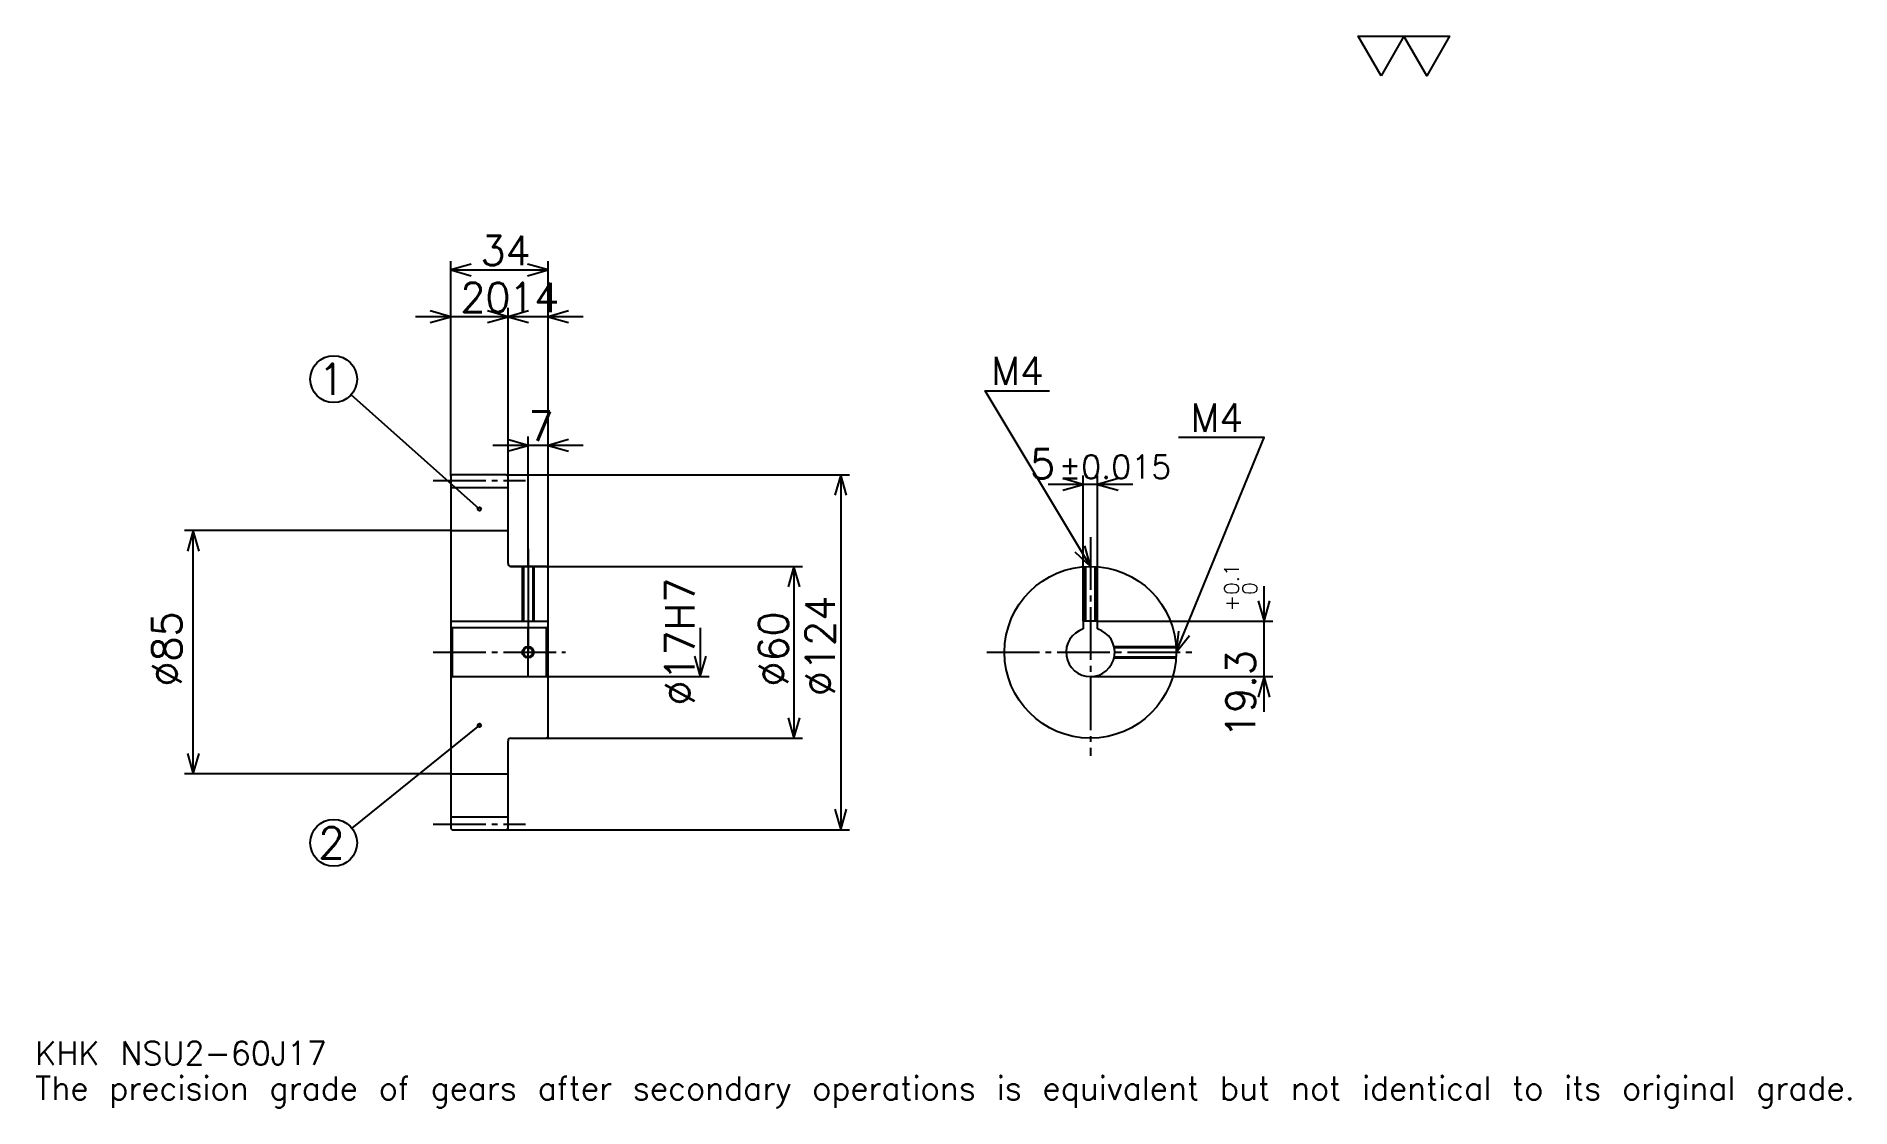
# Model space of a CAD drawing. Extents: x 21 to 654, y 7 to 382.
import ezdxf

# ---------------------------------------------------------------- set-up
doc = ezdxf.new("R2010")
doc.units = 0
doc.linetypes.add('DASHDOT', pattern=[24.521738, 18.391304, -2.043478, 2.043478, -2.043478])
doc.layers.get('0').update_dxf_attribs({"linetype": 'CONTINUOUS'})
doc.layers.add('DASHDOT', color=6, linetype='DASHDOT')
doc.styles.add('KANJI', font='TXT', dxfattribs={"bigfont": 'BIGFONT'})

msp = doc.modelspace()

# ---------------------------------------------------------------- linework, layer by layer
at = {"color": 5}
for p, q in [((165.521729, 228.543488), (165.521729, 303.130432)), ((165.521729, 300.065216), (199.521729, 300.065216)), ((199.521729, 228.543488), (199.521729, 303.130432)), ((185.521729, 228.543488), (185.521729, 286.782623)), ((197.782593, 283.717407), (153.260864, 283.717407)), ((211.782593, 283.717407), (173.260864, 283.717407)), ((175.521729, 216.543488), (130.75235, 256.472412)), ((192.521729, 228.543488), (192.521729, 241.826096)), ((211.782593, 238.76088), (180.260864, 238.76088)), ((165.521729, 228.043488), (165.521729, 228.543488)), ((185.021729, 228.543488), (199.521729, 228.543488)), ((185.521729, 228.043488), (185.521729, 228.543488)), ((192.521729, 196.543488), (192.521729, 228.543488)), ((192.521729, 196.543488), (192.521729, 228.543488)), ((199.521729, 228.543488), (304.760864, 228.543488)), ((199.521729, 196.043488), (199.521729, 228.543488)), ((301.695648, 228.543488), (301.695648, 104.543488)), ((386.413025, 177.343491), (386.413025, 228.217407)), ((391.413025, 177.343491), (391.413025, 228.217407)), ((403.673889, 225.152191), (374.152161, 225.152191)), ((165.521729, 209.043488), (72.543472, 209.043488)), ((75.608688, 124.043488), (75.608688, 209.043488)), ((186.521729, 196.543488), (199.521729, 196.543488)), ((199.521729, 196.543488), (288.413025, 196.543488)), ((285.347809, 196.543488), (285.347809, 136.543488)), ((449.565216, 145.782623), (449.565216, 189.604355)), ((252.652161, 175.043488), (252.652161, 158.043488)), ((391.413025, 177.343491), (452.630432, 177.343491)), ((199.521729, 158.043488), (255.717377, 158.043488)), ((388.913025, 158.043488), (452.630432, 158.043488)), ((175.521729, 141.043488), (131.012054, 105.108582)), ((186.521729, 136.543488), (199.521729, 136.543488)), ((199.521729, 136.543488), (288.413025, 136.543488)), ((165.521729, 124.043488), (72.543472, 124.043488)), ((185.021729, 104.543488), (199.521729, 104.543488)), ((199.521729, 104.543488), (304.760864, 104.543488))]:
    msp.add_line(p, q, dxfattribs=at)
at = {"color": 4}
for p, q in [((165.521729, 224.043488), (185.521729, 224.043488)), ((165.521729, 209.043488), (185.521729, 209.043488)), ((165.521729, 177.343491), (199.521729, 177.343491)), ((166.021729, 175.043488), (166.021729, 158.043488)), ((199.021729, 175.043488), (199.521729, 175.543488)), ((199.021729, 158.043488), (199.521729, 157.543488)), ((165.521729, 124.043488), (185.521729, 124.043488)), ((165.521729, 109.043488), (185.521729, 109.043488))]:
    msp.add_line(p, q, dxfattribs=at)
at = {"color": 7}
msp.add_lwpolyline([(490.434784, 367.82608), (482.46521, 381.639984), (514.343506, 381.639984), (506.373901, 367.82608), (498.404358, 381.639984), (490.434784, 367.82608)], dxfattribs=at)
at = {"color": 5}
for points in [[(172.673904, 302.108704), (165.521729, 300.065216), (172.673904, 298.021729)], [(192.369553, 298.021729), (199.521729, 300.065216), (192.369553, 302.108704)], [(158.369553, 281.67392), (165.521729, 283.717407), (158.369553, 285.760864)], [(178.369553, 281.67392), (185.521729, 283.717407), (178.369553, 285.760864)], [(192.673904, 285.760864), (185.521729, 283.717407), (192.673904, 281.67392)], [(206.673904, 285.760864), (199.521729, 283.717407), (206.673904, 281.67392)], [(388.913025, 196.543488), (352.130432, 257.847839), (374.608704, 257.847839)], [(185.369553, 236.717407), (192.521729, 238.76088), (185.369553, 240.804352)], [(206.673904, 240.804352), (199.521729, 238.76088), (206.673904, 236.717407)], [(418.913025, 166.543488), (449.565216, 241.5), (419.730408, 241.5)], [(303.739136, 221.391312), (301.695648, 228.543488), (299.652161, 221.391312)], [(379.260864, 223.108704), (386.413025, 225.152191), (379.260864, 227.195663)], [(398.565216, 227.195663), (391.413025, 225.152191), (398.565216, 223.108704)], [(77.652168, 201.891312), (75.608688, 209.043488), (73.565208, 201.891312)], [(383.481018, 201.625061), (388.913025, 196.543488), (386.985535, 203.727783)], [(287.391296, 189.391312), (285.347809, 196.543488), (283.304321, 189.391312)], [(447.521729, 184.495667), (449.565216, 177.343491), (451.608704, 184.495667)], [(419.72876, 173.936996), (418.913025, 166.543488), (423.511627, 172.39006)], [(250.608673, 165.195663), (252.652161, 158.043488), (254.695648, 165.195663)], [(451.608704, 150.891312), (449.565216, 158.043488), (447.521729, 150.891312)], [(283.304321, 143.695663), (285.347809, 136.543488), (287.391296, 143.695663)], [(73.565208, 131.195663), (75.608688, 124.043488), (77.652168, 131.195663)], [(299.652161, 111.695663), (301.695648, 104.543488), (303.739136, 111.695663)]]:
    msp.add_lwpolyline(points, dxfattribs=at)
at = {"color": 4}
for points in [[(185.521729, 197.543488), (185.521729, 228.043488), (185.021729, 228.543488), (166.021729, 228.543488), (165.521729, 228.043488), (165.521729, 157.543488)], [(186.521729, 136.543488), (199.021729, 136.543488), (199.521729, 137.043488), (199.521729, 196.043488), (199.021729, 196.543488), (186.521729, 196.543488)], [(190.521729, 196.543488), (190.521729, 177.343491)], [(190.901733, 196.543488), (190.901733, 177.343491)], [(194.141724, 196.543488), (194.141724, 177.343491)], [(194.521729, 196.543488), (194.521729, 177.343491)], [(386.913025, 177.343491), (386.913025, 196.476746)], [(387.29303, 177.343491), (387.29303, 196.49971)], [(390.53302, 177.343491), (390.53302, 196.49971)], [(390.913025, 177.343491), (390.913025, 196.476746)], [(165.521729, 157.543488), (166.021729, 158.043488), (199.021729, 158.043488), (199.021729, 175.043488), (166.021729, 175.043488), (165.521729, 175.543488)], [(391.413025, 174.667526), (391.413025, 177.343491), (386.413025, 177.343491), (386.413025, 174.667526)], [(397.174377, 168.543488), (418.846313, 168.543488)], [(397.257233, 168.163483), (418.869263, 168.163483)], [(397.257233, 164.923492), (418.869263, 164.923492)], [(397.174377, 164.543488), (418.846313, 164.543488)], [(165.521729, 157.543488), (165.521729, 105.043488), (166.021729, 104.543488), (185.021729, 104.543488), (185.521729, 105.043488), (185.521729, 135.543488)]]:
    msp.add_lwpolyline(points, dxfattribs=at)
at = {"color": 5}
for centre, radius in [((124.652161, 261.913055), 8.173913), ((175.521729, 216.543488), 0.613044), ((175.521729, 141.043488), 0.613044), ((124.652161, 99.973923), 8.173913)]:
    msp.add_circle(centre, radius, dxfattribs=at)
at = {"color": 4}
for centre, radius in [((388.913025, 166.543488), 30), ((192.521729, 166.543488), 1.62)]:
    msp.add_circle(centre, radius, dxfattribs=at)
at = {"color": 7}
msp.add_circle((192.521729, 166.543488), 2, dxfattribs=at)
at = {"color": 4}
for centre, radius, start, end in [((186.521729, 197.543488), 1, 180, 270), ((388.913025, 166.543488), 8.5, 107.104634835, 72.895365165), ((186.521729, 135.543488), 1, 90, 180)]:
    msp.add_arc(centre, radius, start, end, dxfattribs=at)
at = {"layer": 'DASHDOT', "color": 7}
for p, q in [((159.391296, 226.543488), (191.652161, 226.543488)), ((388.913025, 206.76088), (388.913025, 130.413055)), ((192.521729, 196.543488), (192.521729, 166.543488)), ((159.391296, 166.543488), (205.652161, 166.543488)), ((352.782593, 166.543488), (425.043457, 166.543488)), ((159.391296, 106.543488), (191.652161, 106.543488))]:
    msp.add_line(p, q, dxfattribs=at)
for points in [[(192.521729, 202.67392), (192.521729, 171.213058)], [(192.521729, 158.413055), (192.521729, 174.67392)], [(184.391296, 166.543488), (200.652161, 166.543488)]]:
    msp.add_lwpolyline(points, dxfattribs=at)

# ---------------------------------------------------------------- texts
at = {"color": 7, "style": 'KANJI'}
for s, height, p in [('34', 10.217391, (175.880432, 301.700012)), ('20', 10.217391, (168.880417, 285.352173)), ('14', 10.217391, (185.880432, 285.352173)), ('1', 10.898551, (119.202888, 256.463776)), ('M4', 9.808696, (354.173889, 259.891296)), ('7', 10.217391, (192.70108, 240.39566)), ('M4', 9.808696, (423.817383, 243.543488)), ('5', 10.217391, (367.822327, 227.195663)), ('%%p0.015', 8.173913, (377.936279, 227.195663)), ('2', 10.898551, (119.202888, 94.524651)), ('KHK NSU2-60J17', 8.173913, (20.434782, 22.47826)), ('The precision grade of gears after secondary operations is equivalent but not identical to its original grade.', 8.173913, (20.434782, 10.217391))]:
    msp.add_text(s, height=height, dxfattribs=at).set_placement(p)
for s, height, p in [('%%c17H7', 10.217391, (250.608673, 147.896744)), ('0.1', 5.108696, (440.778259, 186.576691)), ('0', 5.108696, (447.113037, 186.576691)), ('%%c124', 10.217391, (299.652161, 151.217407)), ('+', 5.108696, (440.778259, 180.854965)), ('%%c85', 10.217391, (71.521729, 154.538055)), ('%%c60', 10.217391, (283.304321, 154.538055)), ('19.3', 10.217391, (446.5, 136.630035))]:
    msp.add_text(s, height=height, rotation=90, dxfattribs=at).set_placement(p)

doc.saveas('drawing.dxf')
